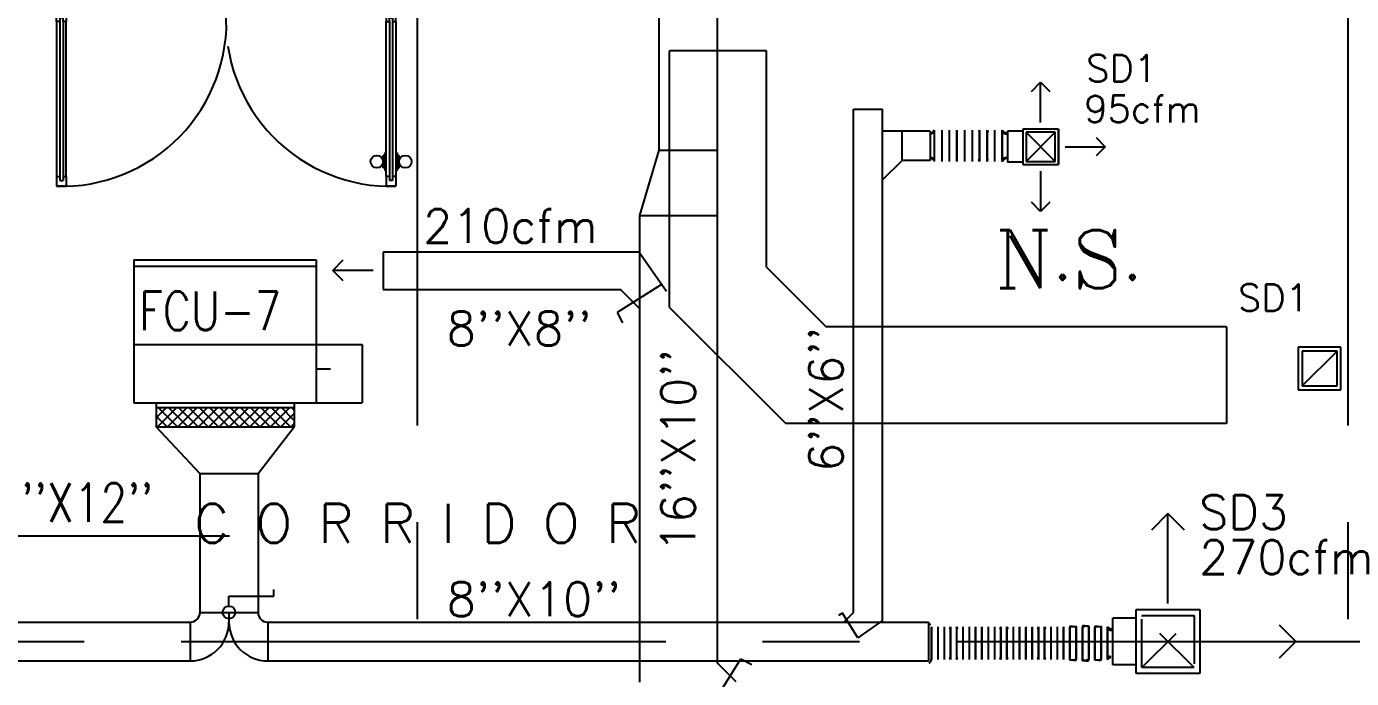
# Model space of a CAD drawing. Extents: x 417866230.2 to 417866327.8, y 43498045.5 to 43498135.4.
# Drawn here: x 417866277 to 417866283.83, y 43498110.93 to 43498114.3 of the extents above; entities that cross this region are included whole.
import ezdxf
from ezdxf.enums import TextEntityAlignment as Align

# ---------------------------------------------------------------- set-up
doc = ezdxf.new("R2010")
doc.units = 0
doc.header["$MEASUREMENT"] = 0
doc.linetypes.add('CENTERX2', pattern=[4, 2.5, -0.5, 0.5, -0.5])
doc.linetypes.add('HIDDEN', pattern=[0.375, 0.25, -0.125])
doc.layers.get('0').update_dxf_attribs({"linetype": 'CONTINUOUS'})
for name, color, linetype in [('AXES', 11, 'CENTERX2'), ('COUNTER', 9, 'CONTINUOUS'), ('DOOR', 9, 'CONTINUOUS'), ('DUCT', 6, 'CONTINUOUS'), ('FCU', 6, 'CONTINUOUS'), ('M-AC-FLEX', 3, 'CONTINUOUS'), ('M-EGU.', 2, 'CONTINUOUS'), ('RM-NAME', 9, 'CONTINUOUS'), ('SCD', 2, 'CONTINUOUS'), ('WALL', 4, 'CONTINUOUS')]:
    doc.layers.add(name, color=color, linetype=linetype)
doc.styles.add('ROMANC', font='romanc', dxfattribs={"height": 0.1})
doc.styles.add('ROMANS', font='ROMANS.shx', dxfattribs={"width": 0.6})

# ---------------------------------------------------------------- blocks, each defined once
blk = doc.blocks.new('RM1')
at = {"layer": 'RM-NAME', "style": 'ROMANS'}
for tag, p in [('ROOMNAME1', (0, 323.8)), ('ROOMNAME2', (0, 0))]:
    blk.add_attdef(tag, text='', height=200, dxfattribs=at).set_placement(p, align=Align.MIDDLE)
blk = doc.blocks.new('A$C272A55A0')
at = {"layer": 'DOOR', "color": 0, "linetype": 'ByBlock'}
for p, q in [((0, 900.4), (0, 1050.4)), ((50, 1050.4), (0, 1050.4)), ((50, 950.4), (50, 1050.4)), ((1750, 950.4), (1750, 1050.4)), ((1750, 1050.4), (1800, 1050.4)), ((1800, 1050.4), (1800, 900.4)), ((0, 900.4), (25, 900.4)), ((25, 950.4), (50, 950.4)), ((25, 900.4), (25, 950.4)), ((75, 900.4), (25, 900.4)), ((25, 850.4), (25, 900.4)), ((75, 900.4), (75, 850.4)), ((1725, 900.4), (1775, 900.4)), ((1725, 900.4), (1725, 850.4)), ((1775, 950.4), (1750, 950.4)), ((1775, 900.4), (1775, 950.4)), ((1800, 900.4), (1775, 900.4)), ((1775, 850.4), (1775, 900.4)), ((42, 850.4), (25, 850.4)), ((58, 870.4), (42, 870.4)), ((42, 870.4), (42, 850.4)), ((58, 850.4), (58, 870.4)), ((75, 850.4), (58, 850.4)), ((1725, 850.4), (1742, 850.4)), ((1742, 870.4), (1758, 870.4)), ((1742, 850.4), (1742, 870.4)), ((1758, 870.4), (1758, 850.4)), ((1758, 850.4), (1775, 850.4)), ((1717.8, 160.1), (1708.8, 160.1)), ((1708.8, 95.3), (1708.8, 160.1)), ((1725, 172.7), (1717.8, 172.7)), ((1717.8, 172.7), (1717.8, 82.7)), ((1717.8, 95.3), (1717.8, 160.1)), ((1775, 172.7), (1782.2, 172.7)), ((1782.2, 172.7), (1782.2, 82.7)), ((1782.2, 160.1), (1791.2, 160.1)), ((1782.2, 95.3), (1782.2, 160.1)), ((1791.2, 95.3), (1791.2, 160.1)), ((1717.8, 95.3), (1708.8, 95.3)), ((1725, 82.7), (1717.8, 82.7)), ((1775, 82.7), (1782.2, 82.7)), ((1782.2, 95.3), (1791.2, 95.3)), ((25, 50.4), (42, 50.4)), ((25, 50.4), (25, 0.4)), ((25, 0.4), (75, 0.4)), ((75, 0.4), (25, 0.4)), ((42, 50.4), (42, 30.4)), ((42, 30.4), (58, 30.4)), ((58, 50.4), (75, 50.4)), ((58, 50.4), (58, 30.4)), ((75, 50.4), (75, 0.4)), ((1742, 50.4), (1725, 50.4)), ((1725, 50.4), (1725, 0.4)), ((1775, 0.4), (1725, 0.4)), ((1725, 0.4), (1775, 0.4)), ((1742, 50.4), (1742, 30.4)), ((1758, 30.4), (1742, 30.4)), ((1775, 50.4), (1758, 50.4)), ((1758, 50.4), (1758, 30.4)), ((1775, 50.4), (1775, 0.4))]:
    blk.add_line(p, q, dxfattribs=at)
at = {"layer": 'DOOR', "color": 9, "linetype": 'ByBlock'}
for p, q in [((50, 1050.4), (0, 1010.2)), ((50, 1050.4), (0, 936.6)), ((50, 1050.4), (36.6, 950.4)), ((1750, 1050.4), (1800, 1010.2)), ((1750, 1050.4), (1800, 936.6)), ((1750, 1050.4), (1763.4, 950.4))]:
    blk.add_line(p, q, dxfattribs=at)
at = {"layer": 'DOOR', "linetype": 'ByBlock'}
for p, q in [((25, 850.4), (25, 50.4)), ((42, 850.4), (42, 50.4)), ((58, 850.4), (58, 50.4)), ((75, 50.4), (75, 850.4)), ((1725, 50.4), (1725, 850.4)), ((1742, 850.4), (1742, 50.4)), ((1758, 850.4), (1758, 50.4)), ((1775, 850.4), (1775, 50.4))]:
    blk.add_line(p, q, dxfattribs=at)
at = {"layer": 'DOOR', "color": 0, "linetype": 'ByBlock'}
for centre in [(1676.5, 127.7), (1823.5, 127.7)]:
    blk.add_circle(centre, 32.4, dxfattribs=at)
at = {"layer": 'DOOR', "color": 9, "linetype": 'ByBlock'}
for centre, radius, start, end in [((50, 1050.4), 54.4, 203.20738, 270), ((50, 1050.4), 34.4, 180, 270), ((50, 1050.4), 14.4, 180, 270), ((1750, 1050.4), 14.4, 270, 0), ((1750, 1050.4), 34.4, 270, 0), ((1750, 1050.4), 54.4, 270, 336.79262), ((50, 1050.4), 74.4, 227.77643, 270), ((50, 1050.4), 94.4, 238.01819, 270), ((1750, 1050.4), 74.4, 270, 312.22357), ((1750, 1050.4), 94.4, 270, 301.98181), ((50, 1050.4), 114.4, 244.08384, 257.37743), ((50, 1050.4), 134.4, 248.15985, 259.28002), ((50, 1050.4), 154.4, 251.10529, 256.28577), ((1750, 1050.4), 114.4, 282.62257, 295.91616), ((1750, 1050.4), 134.4, 280.71998, 291.84015), ((1750, 1050.4), 154.4, 283.71423, 288.89471)]:
    blk.add_arc(centre, radius, start, end, dxfattribs=at)
at = {"layer": 'DOOR', "linetype": 'HIDDEN', "ltscale": 0.5}
for centre, start, end in [((50, 851.4), 268.31738, 3.29648), ((1750, 851.4), 176.70352, 271.68262)]:
    blk.add_arc(centre, 851.4, start, end, dxfattribs=at)
at = {"layer": 'WALL', "linetype": 'ByBlock'}
blk.add_line((1800, 900.4), (1800, 1050.4), dxfattribs=at)
blk = doc.blocks.new('*X118')
at = {"color": 0}
for p, q in [((23911.7, -1650.2), (23966, -1595.9)), ((23911.7, -1597.2), (23912.9, -1595.9)), ((23969.8, -1695.9), (23911.7, -1637.8)), ((23919, -1695.9), (24019, -1595.9)), ((24022.8, -1695.9), (23922.8, -1595.9)), ((23972, -1695.9), (24072, -1595.9)), ((24075.9, -1695.9), (23975.9, -1595.9)), ((24025.1, -1695.9), (24125.1, -1595.9)), ((24128.9, -1695.9), (24028.9, -1595.9)), ((24078.1, -1695.9), (24178.1, -1595.9)), ((24181.9, -1695.9), (24081.9, -1595.9)), ((24131.1, -1695.9), (24231.1, -1595.9)), ((24235, -1695.9), (24135, -1595.9)), ((24184.2, -1695.9), (24284.2, -1595.9)), ((24288, -1695.9), (24188, -1595.9)), ((24237.2, -1695.9), (24337.2, -1595.9)), ((24341, -1695.9), (24241, -1595.9)), ((24290.2, -1695.9), (24390.2, -1595.9)), ((24394.1, -1695.9), (24294.1, -1595.9)), ((24343.3, -1695.9), (24443.3, -1595.9)), ((24447.1, -1695.9), (24347.1, -1595.9)), ((24396.3, -1695.9), (24496.3, -1595.9)), ((24500.1, -1695.9), (24400.1, -1595.9)), ((24449.3, -1695.9), (24549.3, -1595.9)), ((24553.2, -1695.9), (24453.2, -1595.9)), ((24502.4, -1695.9), (24602.4, -1595.9)), ((24606.2, -1695.9), (24506.2, -1595.9)), ((24555.4, -1695.9), (24623.7, -1627.6)), ((24623.7, -1660.4), (24559.2, -1595.9)), ((24623.7, -1607.4), (24612.3, -1595.9)), ((23916.8, -1695.9), (23911.7, -1690.9)), ((24608.4, -1695.9), (24623.7, -1680.7))]:
    blk.add_line(p, q, dxfattribs=at)

msp = doc.modelspace()

# ---------------------------------------------------------------- linework, layer by layer
at = {"layer": 'AXES'}
for p, q in [((417866279.0169, 43498056.2378), (417866279.0169, 43498135.0505)), ((417866283.8169, 43498056.2378), (417866283.8169, 43498134.3653)), ((417866241.7969, 43498111.1221), (417866300.0369, 43498111.1221))]:
    msp.add_line(p, q, dxfattribs=at)
at = {"layer": 'COUNTER'}
for p, q in [((417866280.3172, 43498112.8471), (417866280.3172, 43498114.1711)), ((417866280.8172, 43498114.1711), (417866280.3172, 43498114.1711)), ((417866280.8172, 43498113.0542), (417866280.8172, 43498114.1711)), ((417866280.8172, 43498113.0542), (417866281.1243, 43498112.7471)), ((417866280.3172, 43498112.8471), (417866280.9172, 43498112.2471)), ((417866283.1898, 43498112.7471), (417866281.1243, 43498112.7471)), ((417866283.1898, 43498112.7471), (417866283.1898, 43498112.2471)), ((417866283.1898, 43498112.2471), (417866280.9172, 43498112.2471))]:
    msp.add_line(p, q, dxfattribs=at)
at = {"layer": 'DUCT'}
for p, q in [((417866280.2641, 43498113.6588), (417866280.2641, 43498117.6905)), ((417866280.5641, 43498111.011), (417866280.5641, 43498117.6905)), ((417866281.2661, 43498111.2715), (417866281.2661, 43498113.8703)), ((417866281.2661, 43498113.8703), (417866281.4161, 43498113.8703)), ((417866281.4161, 43498111.231), (417866281.4161, 43498113.8703)), ((417866281.6618, 43498113.7559), (417866281.4161, 43498113.7559)), ((417866281.5161, 43498113.6059), (417866281.5161, 43498113.7559)), ((417866281.6618, 43498113.7559), (417866281.6618, 43498113.6059)), ((417866280.1641, 43498113.3219), (417866280.2641, 43498113.6588)), ((417866280.2641, 43498113.6588), (417866280.5641, 43498113.6588)), ((417866281.5161, 43498113.6059), (417866281.4161, 43498113.5059)), ((417866281.6618, 43498113.6059), (417866281.5161, 43498113.6059)), ((417866280.1641, 43498113.3219), (417866280.5641, 43498113.3219)), ((417866280.1641, 43498110.9121), (417866280.1641, 43498113.3219)), ((417866280.1596, 43498113.1317), (417866278.8391, 43498113.1317)), ((417866278.8391, 43498113.1317), (417866278.8391, 43498112.9397)), ((417866280.1596, 43498113.1317), (417866280.3007, 43498112.9301)), ((417866280.2759, 43498112.9655), (417866280.0462, 43498112.8213)), ((417866278.8391, 43498112.9397), (417866280.0636, 43498112.9397)), ((417866280.1596, 43498112.8437), (417866280.0636, 43498112.9397)), ((417866280.0462, 43498112.8213), (417866280.0738, 43498112.7671)), ((417866280.0462, 43498112.8213), (417866280.0462, 43498112.8213)), ((417866277.8941, 43498111.9886), (417866277.6678, 43498112.2297)), ((417866278.1941, 43498111.9886), (417866278.3798, 43498112.2297)), ((417866277.8941, 43498111.9886), (417866278.1941, 43498111.9886)), ((417866277.8941, 43498111.9886), (417866277.8941, 43498111.2721)), ((417866278.1941, 43498111.9886), (417866278.1941, 43498111.2721)), ((417866277.8941, 43498111.2721), (417866278.1941, 43498111.2721)), ((417866278.0441, 43498111.2721), (417866278.0441, 43498111.2221)), ((417866281.2094, 43498111.2678), (417866281.1882, 43498111.257)), ((417866281.2094, 43498111.2678), (417866281.2094, 43498111.2678)), ((417866281.2886, 43498111.1416), (417866281.2094, 43498111.2678)), ((417866281.2181, 43498111.2235), (417866281.2661, 43498111.2715)), ((417866271.4317, 43498111.2221), (417866277.8441, 43498111.2221)), ((417866277.8441, 43498111.2221), (417866277.8441, 43498111.0221)), ((417866278.2441, 43498111.2221), (417866281.6523, 43498111.2221)), ((417866278.2441, 43498111.2221), (417866278.2441, 43498111.0221)), ((417866281.4161, 43498111.231), (417866281.2886, 43498111.1416)), ((417866281.6523, 43498111.2221), (417866281.6523, 43498111.0221)), ((417866271.4317, 43498111.0221), (417866277.8441, 43498111.0221)), ((417866278.2441, 43498111.0221), (417866281.6523, 43498111.0221)), ((417866280.4732, 43498110.6957), (417866280.6844, 43498111.0322)), ((417866280.661, 43498110.9141), (417866280.5641, 43498111.011)), ((417866280.6844, 43498111.0322), (417866280.7408, 43498111.0034)), ((417866280.6844, 43498111.0322), (417866280.6844, 43498111.0322))]:
    msp.add_line(p, q, dxfattribs=at)
at = {"layer": 'DUCT', "color": 4}
msp.add_line((417866278.0477, 43498111.6657), (417866276.7596, 43498111.6657), dxfattribs=at)
at = {"layer": 'DUCT', "color": 2}
for p, q in [((417866278.2761, 43498111.3569), (417866278.2761, 43498111.3897)), ((417866278.0435, 43498111.3569), (417866278.2761, 43498111.3569)), ((417866278.0435, 43498111.3049), (417866278.0435, 43498111.3569))]:
    msp.add_line(p, q, dxfattribs=at)
msp.add_circle((417866278.0441, 43498111.2721), 0.0329, dxfattribs=at)
at = {"layer": 'DUCT'}
for centre, radius, start, end in [((417866277.8441, 43498111.2721), 0.05, 270, 0), ((417866278.2441, 43498111.2721), 0.05, 180, 270), ((417866277.8441, 43498111.2221), 0.2, 270, 0), ((417866278.2441, 43498111.2221), 0.2, 180, 270)]:
    msp.add_arc(centre, radius, start, end, dxfattribs=at)
at = {"layer": 'FCU', "color": 6}
for p, q in [((417866277.5538, 43498113.0917), (417866278.4938, 43498113.0917)), ((417866277.5538, 43498113.0917), (417866277.5538, 43498112.3547)), ((417866278.4938, 43498113.0917), (417866278.4938, 43498112.3547)), ((417866277.5538, 43498112.6547), (417866278.4938, 43498112.6547)), ((417866277.5538, 43498112.3547), (417866278.4938, 43498112.3547))]:
    msp.add_line(p, q, dxfattribs=at)
at = {"layer": 'FCU', "color": 3}
for p, q in [((417866277.5538, 43498113.0597), (417866278.4938, 43498113.0597)), ((417866278.4938, 43498112.6547), (417866278.7318, 43498112.6547)), ((417866278.7318, 43498112.6547), (417866278.7318, 43498112.3547)), ((417866278.4938, 43498112.5297), (417866278.5671, 43498112.5297)), ((417866277.6678, 43498112.3547), (417866277.6678, 43498112.2297)), ((417866278.3798, 43498112.3547), (417866278.3798, 43498112.2297)), ((417866278.4938, 43498112.3547), (417866278.7318, 43498112.3547)), ((417866277.6678, 43498112.3297), (417866278.3798, 43498112.3297)), ((417866277.6678, 43498112.2297), (417866278.3798, 43498112.2297))]:
    msp.add_line(p, q, dxfattribs=at)
at = {"layer": 'M-AC-FLEX', "color": 11}
for p, q in [((417866281.6825, 43498113.7622), (417866281.6825, 43498113.6005)), ((417866281.6825, 43498113.7622), (417866281.6825, 43498113.6005)), ((417866281.7216, 43498113.7622), (417866281.7216, 43498113.6005)), ((417866281.7216, 43498113.7622), (417866281.7216, 43498113.6005)), ((417866281.7607, 43498113.6002), (417866281.7607, 43498113.7619)), ((417866281.7991, 43498113.7622), (417866281.7991, 43498113.6005)), ((417866281.7991, 43498113.7622), (417866281.7991, 43498113.6005)), ((417866281.7991, 43498113.6002), (417866281.7991, 43498113.7619)), ((417866281.7991, 43498113.6002), (417866281.7991, 43498113.7619)), ((417866281.8382, 43498113.7622), (417866281.8382, 43498113.6005)), ((417866281.8382, 43498113.7622), (417866281.8382, 43498113.6005)), ((417866281.8773, 43498113.7622), (417866281.8773, 43498113.6005)), ((417866281.8773, 43498113.7622), (417866281.8773, 43498113.6005)), ((417866281.9164, 43498113.7622), (417866281.9164, 43498113.6005)), ((417866281.9164, 43498113.7622), (417866281.9164, 43498113.6005)), ((417866281.9164, 43498113.6002), (417866281.9164, 43498113.7619)), ((417866281.9164, 43498113.6002), (417866281.9164, 43498113.7619)), ((417866281.9548, 43498113.7622), (417866281.9548, 43498113.6005)), ((417866281.9548, 43498113.7622), (417866281.9548, 43498113.6005)), ((417866281.9548, 43498113.6002), (417866281.9548, 43498113.7619)), ((417866281.9548, 43498113.6002), (417866281.9548, 43498113.7619)), ((417866281.9939, 43498113.7622), (417866281.9939, 43498113.6005)), ((417866281.9939, 43498113.7622), (417866281.9939, 43498113.6005)), ((417866282.033, 43498113.6002), (417866282.033, 43498113.7619)), ((417866282.0331, 43498113.7622), (417866282.0331, 43498113.6005)), ((417866282.0331, 43498113.7622), (417866282.0331, 43498113.6005)), ((417866282.0331, 43498113.7622), (417866282.0331, 43498113.6005)), ((417866281.6675, 43498111.197), (417866281.6675, 43498111.0289)), ((417866281.6675, 43498111.0286), (417866281.6675, 43498111.1967)), ((417866281.7001, 43498111.197), (417866281.7001, 43498111.0289)), ((417866281.7001, 43498111.197), (417866281.7001, 43498111.0289)), ((417866281.7327, 43498111.197), (417866281.7327, 43498111.0289)), ((417866281.7327, 43498111.197), (417866281.7327, 43498111.0289)), ((417866281.7653, 43498111.197), (417866281.7653, 43498111.0289)), ((417866281.7653, 43498111.197), (417866281.7653, 43498111.0289)), ((417866281.7653, 43498111.0286), (417866281.7653, 43498111.1967)), ((417866281.7653, 43498111.0286), (417866281.7653, 43498111.1967)), ((417866281.7973, 43498111.197), (417866281.7973, 43498111.0289)), ((417866281.8299, 43498111.197), (417866281.8299, 43498111.0289)), ((417866281.8299, 43498111.197), (417866281.8299, 43498111.0289)), ((417866281.8625, 43498111.197), (417866281.8625, 43498111.0289)), ((417866281.8625, 43498111.197), (417866281.8625, 43498111.0289)), ((417866281.8951, 43498111.197), (417866281.8951, 43498111.0289)), ((417866281.8951, 43498111.197), (417866281.8951, 43498111.0289)), ((417866281.8951, 43498111.0286), (417866281.8951, 43498111.1967)), ((417866281.8951, 43498111.0286), (417866281.8951, 43498111.1967)), ((417866281.9271, 43498111.197), (417866281.9271, 43498111.0289)), ((417866281.9271, 43498111.197), (417866281.9271, 43498111.0289)), ((417866281.9271, 43498111.0286), (417866281.9271, 43498111.1967)), ((417866281.9271, 43498111.0286), (417866281.9271, 43498111.1967)), ((417866281.9597, 43498111.197), (417866281.9597, 43498111.0289)), ((417866281.9597, 43498111.197), (417866281.9597, 43498111.0289)), ((417866281.9923, 43498111.197), (417866281.9923, 43498111.0289)), ((417866281.9923, 43498111.197), (417866281.9923, 43498111.0289)), ((417866282.0249, 43498111.197), (417866282.0249, 43498111.0289)), ((417866282.0249, 43498111.197), (417866282.0249, 43498111.0289)), ((417866282.0249, 43498111.0286), (417866282.0249, 43498111.1967)), ((417866282.0249, 43498111.0286), (417866282.0249, 43498111.1967)), ((417866282.0569, 43498111.197), (417866282.0569, 43498111.0289)), ((417866282.0569, 43498111.197), (417866282.0569, 43498111.0289)), ((417866282.0569, 43498111.0286), (417866282.0569, 43498111.1967)), ((417866282.0569, 43498111.0286), (417866282.0569, 43498111.1967)), ((417866282.0895, 43498111.197), (417866282.0895, 43498111.0289)), ((417866282.0895, 43498111.197), (417866282.0895, 43498111.0289)), ((417866282.1221, 43498111.197), (417866282.1221, 43498111.0289)), ((417866282.1221, 43498111.197), (417866282.1221, 43498111.0289)), ((417866282.1221, 43498111.197), (417866282.1221, 43498111.0289)), ((417866282.1221, 43498111.0286), (417866282.1221, 43498111.1967)), ((417866282.1547, 43498111.197), (417866282.1547, 43498111.0289)), ((417866282.1547, 43498111.197), (417866282.1547, 43498111.0289)), ((417866282.1547, 43498111.197), (417866282.1547, 43498111.0289)), ((417866282.1547, 43498111.0286), (417866282.1547, 43498111.1967)), ((417866282.1867, 43498111.197), (417866282.1867, 43498111.0289)), ((417866282.1867, 43498111.0286), (417866282.1867, 43498111.1967)), ((417866282.2198, 43498111.197), (417866282.2198, 43498111.0289)), ((417866282.2198, 43498111.197), (417866282.2198, 43498111.0289)), ((417866282.2198, 43498111.0286), (417866282.2198, 43498111.1967)), ((417866282.2198, 43498111.0286), (417866282.2198, 43498111.1967)), ((417866282.2518, 43498111.197), (417866282.2518, 43498111.0289)), ((417866282.2518, 43498111.197), (417866282.2518, 43498111.0289)), ((417866282.2518, 43498111.0286), (417866282.2518, 43498111.1967)), ((417866282.2518, 43498111.0286), (417866282.2518, 43498111.1967)), ((417866282.2844, 43498111.197), (417866282.2844, 43498111.0289)), ((417866282.2844, 43498111.197), (417866282.2844, 43498111.0289)), ((417866282.317, 43498111.197), (417866282.317, 43498111.0289)), ((417866282.317, 43498111.197), (417866282.317, 43498111.0289)), ((417866282.3496, 43498111.197), (417866282.3496, 43498111.0289)), ((417866282.3496, 43498111.197), (417866282.3496, 43498111.0289)), ((417866282.3496, 43498111.0286), (417866282.3496, 43498111.1967)), ((417866282.3496, 43498111.0286), (417866282.3496, 43498111.1967)), ((417866282.3816, 43498111.197), (417866282.3816, 43498111.0289)), ((417866282.3816, 43498111.197), (417866282.3816, 43498111.0289)), ((417866282.3816, 43498111.0286), (417866282.3816, 43498111.1967)), ((417866282.3816, 43498111.0286), (417866282.3816, 43498111.1967)), ((417866282.4142, 43498111.197), (417866282.4142, 43498111.0289)), ((417866282.4142, 43498111.197), (417866282.4142, 43498111.0289)), ((417866282.4142, 43498111.0286), (417866282.4142, 43498111.1967)), ((417866282.4142, 43498111.0286), (417866282.4142, 43498111.1967)), ((417866282.4462, 43498111.197), (417866282.4462, 43498111.0289)), ((417866282.4462, 43498111.197), (417866282.4462, 43498111.0289)), ((417866282.4462, 43498111.0286), (417866282.4462, 43498111.1967)), ((417866282.4462, 43498111.0286), (417866282.4462, 43498111.1967)), ((417866282.4788, 43498111.197), (417866282.4788, 43498111.0289)), ((417866282.4788, 43498111.197), (417866282.4788, 43498111.0289)), ((417866282.4788, 43498111.0286), (417866282.4788, 43498111.1967)), ((417866282.4788, 43498111.0286), (417866282.4788, 43498111.1967)), ((417866282.5108, 43498111.197), (417866282.5108, 43498111.0289)), ((417866282.5108, 43498111.197), (417866282.5108, 43498111.0289)), ((417866282.5108, 43498111.0286), (417866282.5108, 43498111.1967)), ((417866282.5108, 43498111.0286), (417866282.5108, 43498111.1967)), ((417866282.5434, 43498111.197), (417866282.5434, 43498111.0289)), ((417866282.5434, 43498111.197), (417866282.5434, 43498111.0289)), ((417866282.5434, 43498111.0286), (417866282.5434, 43498111.1967)), ((417866282.5434, 43498111.0286), (417866282.5434, 43498111.1967)), ((417866282.5754, 43498111.197), (417866282.5754, 43498111.0289)), ((417866282.5754, 43498111.197), (417866282.5754, 43498111.0289)), ((417866282.5754, 43498111.0286), (417866282.5754, 43498111.1967)), ((417866282.5754, 43498111.0286), (417866282.5754, 43498111.1967))]:
    msp.add_line(p, q, dxfattribs=at)
at = {"layer": 'M-AC-FLEX'}
for points in [[(417866281.6618, 43498113.7427, 0.430925), (417866281.6825, 43498113.7622, -1), (417866281.7216, 43498113.7622)], [(417866281.6825, 43498113.7622, -1), (417866281.7216, 43498113.7622)], [(417866281.7607, 43498113.7622, -1), (417866281.7216, 43498113.7622, 1), (417866281.6825, 43498113.7622)], [(417866281.7216, 43498113.7622, 1), (417866281.6825, 43498113.7622)], [(417866281.7991, 43498113.7615, -0.00451), (417866281.7991, 43498113.7619, 1.018005), (417866281.7607, 43498113.7619)], [(417866281.7607, 43498113.7615, 0.00451), (417866281.7607, 43498113.7619, -1.018005), (417866281.7991, 43498113.7619)], [(417866281.7991, 43498113.7622, 1), (417866281.8382, 43498113.7622, -1), (417866281.8773, 43498113.7622)], [(417866281.8773, 43498113.7622, 1), (417866281.8382, 43498113.7622)], [(417866281.8382, 43498113.7622, -1), (417866281.8773, 43498113.7622)], [(417866281.9164, 43498113.7622, -1), (417866281.8773, 43498113.7622, 1), (417866281.8382, 43498113.7622)], [(417866281.9164, 43498113.7615, 0.00451), (417866281.9164, 43498113.7619, -1.018005), (417866281.9548, 43498113.7619)], [(417866281.9548, 43498113.7615, -0.00451), (417866281.9548, 43498113.7619, 1.018005), (417866281.9164, 43498113.7619)], [(417866281.9548, 43498113.7622, 1), (417866281.9939, 43498113.7622, -1), (417866282.0331, 43498113.7622)], [(417866281.9939, 43498113.7622, -1), (417866282.0331, 43498113.7622)], [(417866282.0593, 43498113.7438, -0.520284), (417866282.0331, 43498113.7622, 1), (417866281.9939, 43498113.7622)], [(417866282.0331, 43498113.7622, 1), (417866281.9939, 43498113.7622)], [(417866281.6825, 43498113.7622, -0.430925), (417866281.6618, 43498113.7427, -0.430925)], [(417866281.7216, 43498113.7622, 1), (417866281.7607, 43498113.7622)], [(417866281.8382, 43498113.7622, -1), (417866281.7991, 43498113.7622)], [(417866281.8773, 43498113.7622, 1), (417866281.9164, 43498113.7622)], [(417866281.9164, 43498113.7622, -0.412332), (417866281.897, 43498113.7427, -0.412332)], [(417866281.9939, 43498113.7622, -1), (417866281.9548, 43498113.7622)], [(417866281.9548, 43498113.7622, 0.412332), (417866281.9743, 43498113.7427, 0.412332)], [(417866282.0331, 43498113.7622, 0.520282), (417866282.0593, 43498113.7438, 0.520282)], [(417866282.0593, 43498113.7438, -0.520284), (417866282.0331, 43498113.7622)], [(417866282.0331, 43498113.7622, 0.520282), (417866282.0593, 43498113.7438, 0.520282)], [(417866281.6618, 43498113.62, -0.430925), (417866281.6825, 43498113.6005, 1), (417866281.7216, 43498113.6005)], [(417866281.7607, 43498113.6005, 1), (417866281.7216, 43498113.6005, -1), (417866281.6825, 43498113.6005)], [(417866281.7607, 43498113.6005, -0.00451), (417866281.7607, 43498113.6002, 0.008922), (417866281.7607, 43498113.5995)], [(417866281.7991, 43498113.6005, -0.999838), (417866281.7607, 43498113.5998)], [(417866281.7607, 43498113.6005, 0.999838), (417866281.7991, 43498113.5998)], [(417866281.7607, 43498113.6005, 0.999838), (417866281.7991, 43498113.5998)], [(417866281.7991, 43498113.6005, -0.999838), (417866281.7607, 43498113.5998)], [(417866281.7607, 43498113.5998, -0.004461), (417866281.7607, 43498113.6002)], [(417866281.7607, 43498113.5998, -0.004461), (417866281.7607, 43498113.6002)], [(417866281.7607, 43498113.6002, 0.008922), (417866281.7607, 43498113.5995)], [(417866281.7991, 43498113.6005, -1), (417866281.8382, 43498113.6005, 1), (417866281.8773, 43498113.6005)], [(417866281.7991, 43498113.6005, 0.00451), (417866281.7991, 43498113.6002, -0.008922), (417866281.7991, 43498113.5995)], [(417866281.7991, 43498113.5998, 0.004461), (417866281.7991, 43498113.6002)], [(417866281.7991, 43498113.6002, -0.008922), (417866281.7991, 43498113.5995)], [(417866281.7991, 43498113.5998, 0.004461), (417866281.7991, 43498113.6002)], [(417866281.9164, 43498113.6005, 1), (417866281.8773, 43498113.6005, -1), (417866281.8382, 43498113.6005)], [(417866281.9164, 43498113.6005, 0.412332), (417866281.897, 43498113.6201, 0.412332)], [(417866281.9164, 43498113.6005, 0.999838), (417866281.9548, 43498113.5998)], [(417866281.9548, 43498113.6005, -0.999838), (417866281.9164, 43498113.5998)], [(417866281.9164, 43498113.6005, -0.00451), (417866281.9164, 43498113.6002, 0.008922), (417866281.9164, 43498113.5995)], [(417866281.9548, 43498113.6005, -0.999838), (417866281.9164, 43498113.5998)], [(417866281.9164, 43498113.6005, 0.999838), (417866281.9548, 43498113.5998)], [(417866281.9164, 43498113.5998, -0.004461), (417866281.9164, 43498113.6002)], [(417866281.9164, 43498113.6002, 0.008922), (417866281.9164, 43498113.5995)], [(417866281.9164, 43498113.5998, -0.004461), (417866281.9164, 43498113.6002)], [(417866281.9548, 43498113.6005, -1), (417866281.9939, 43498113.6005, 1), (417866282.0331, 43498113.6005)], [(417866281.9548, 43498113.6005, -0.412332), (417866281.9743, 43498113.6201, -0.412332)], [(417866281.9548, 43498113.6005, 0.00451), (417866281.9548, 43498113.6002, -0.008922), (417866281.9548, 43498113.5995)], [(417866281.9548, 43498113.5998, 0.004461), (417866281.9548, 43498113.6002)], [(417866281.9548, 43498113.5998, 0.004461), (417866281.9548, 43498113.6002)], [(417866281.9548, 43498113.6002, -0.008922), (417866281.9548, 43498113.5995)], [(417866282.0593, 43498113.6189, 0.520284), (417866282.0331, 43498113.6005, -1), (417866281.9939, 43498113.6005)], [(417866282.0331, 43498113.6005, 0.00451), (417866282.033, 43498113.6002, -0.008922), (417866282.033, 43498113.5995)], [(417866282.0331, 43498113.5998, 0.004461), (417866282.033, 43498113.6002)], [(417866282.0331, 43498113.6005, -0.520282), (417866282.0593, 43498113.6189, -0.520282)], [(417866281.6538, 43498111.2128, -0.377983), (417866281.6675, 43498111.1967)], [(417866281.6675, 43498111.197, 1), (417866281.7001, 43498111.197, -1), (417866281.7327, 43498111.197)], [(417866281.7001, 43498111.197, -1), (417866281.6675, 43498111.197)], [(417866281.7327, 43498111.197, 1), (417866281.7001, 43498111.197)], [(417866281.7001, 43498111.197, -1), (417866281.7327, 43498111.197)], [(417866281.7653, 43498111.197, -1), (417866281.7327, 43498111.197, 1), (417866281.7001, 43498111.197)], [(417866281.7327, 43498111.197, 1), (417866281.7653, 43498111.197)], [(417866281.7653, 43498111.197, -0.412332), (417866281.7491, 43498111.1807, -0.412332)], [(417866281.7973, 43498111.1964, -0.00451), (417866281.7973, 43498111.1967, 1.018005), (417866281.7653, 43498111.1967)], [(417866281.7653, 43498111.1964, 0.00451), (417866281.7653, 43498111.1967, -1.018005), (417866281.7973, 43498111.1967)], [(417866281.7973, 43498111.197, 1), (417866281.8299, 43498111.197, -1), (417866281.8625, 43498111.197)], [(417866281.7973, 43498111.197, 0.412332), (417866281.8135, 43498111.1807, 0.412332)], [(417866281.8299, 43498111.197, -1), (417866281.7973, 43498111.197)], [(417866281.8299, 43498111.197, -1), (417866281.8625, 43498111.197)], [(417866281.8951, 43498111.197, -1), (417866281.8625, 43498111.197, 1), (417866281.8299, 43498111.197)], [(417866281.8625, 43498111.197, 1), (417866281.8299, 43498111.197)], [(417866281.8625, 43498111.197, 1), (417866281.8951, 43498111.197)], [(417866281.9271, 43498111.1964, -0.00451), (417866281.9271, 43498111.1967, 1.018005), (417866281.8951, 43498111.1967)], [(417866281.8951, 43498111.1964, 0.00451), (417866281.8951, 43498111.1967, -1.018005), (417866281.9271, 43498111.1967)], [(417866281.9271, 43498111.197, 1), (417866281.9597, 43498111.197, -1), (417866281.9923, 43498111.197)], [(417866281.9597, 43498111.197, -1), (417866281.9271, 43498111.197)], [(417866281.9923, 43498111.197, 1), (417866281.9597, 43498111.197)], [(417866281.9597, 43498111.197, -1), (417866281.9923, 43498111.197)], [(417866282.0249, 43498111.197, -1), (417866281.9923, 43498111.197, 1), (417866281.9597, 43498111.197)], [(417866281.9923, 43498111.197, 1), (417866282.0249, 43498111.197)], [(417866282.0249, 43498111.197, -0.412332), (417866282.0087, 43498111.1807, -0.412332)], [(417866282.0249, 43498111.1964, 0.00451), (417866282.0249, 43498111.1967, -1.018005), (417866282.0569, 43498111.1967)], [(417866282.0569, 43498111.1964, -0.00451), (417866282.0569, 43498111.1967, 1.018005), (417866282.0249, 43498111.1967)], [(417866282.0569, 43498111.197, 1), (417866282.0895, 43498111.197, -1), (417866282.1221, 43498111.197)], [(417866282.0895, 43498111.197, -1), (417866282.0569, 43498111.197)], [(417866282.0569, 43498111.197, 0.412332), (417866282.0731, 43498111.1807, 0.412332)], [(417866282.0895, 43498111.197, -1), (417866282.1221, 43498111.197)], [(417866282.1547, 43498111.197, -1), (417866282.1221, 43498111.197, 1), (417866282.0895, 43498111.197)], [(417866282.1221, 43498111.197, 1), (417866282.0895, 43498111.197)], [(417866282.09, 43498111.1964, 0.00451), (417866282.09, 43498111.1967, -1.018005), (417866282.1221, 43498111.1967)], [(417866282.1221, 43498111.197, 1), (417866282.1547, 43498111.197, -1), (417866282.1872, 43498111.197)], [(417866282.1221, 43498111.197, 1), (417866282.1547, 43498111.197)], [(417866282.1547, 43498111.197, -1), (417866282.1221, 43498111.197)], [(417866282.1872, 43498111.197, 1), (417866282.1547, 43498111.197)], [(417866282.1547, 43498111.197, -1), (417866282.1872, 43498111.197)], [(417866282.2198, 43498111.197, -1), (417866282.1872, 43498111.197, 1), (417866282.1547, 43498111.197)], [(417866282.1867, 43498111.1964, -0.00451), (417866282.1867, 43498111.1967, 1.018005), (417866282.1547, 43498111.1967)], [(417866282.1872, 43498111.197, 1), (417866282.2198, 43498111.197)], [(417866282.2198, 43498111.197, -0.412332), (417866282.2036, 43498111.1807, -0.412332)], [(417866282.2518, 43498111.1964, -0.00451), (417866282.2518, 43498111.1967, 1.018005), (417866282.2198, 43498111.1967)], [(417866282.2198, 43498111.1964, 0.00451), (417866282.2198, 43498111.1967, -1.018005), (417866282.2518, 43498111.1967)], [(417866282.2518, 43498111.197, 1), (417866282.2844, 43498111.197, -1), (417866282.317, 43498111.197)], [(417866282.2518, 43498111.197, 0.412332), (417866282.268, 43498111.1807, 0.412332)], [(417866282.2844, 43498111.197, -1), (417866282.2518, 43498111.197)], [(417866282.2844, 43498111.197, -1), (417866282.317, 43498111.197)], [(417866282.3496, 43498111.197, -1), (417866282.317, 43498111.197, 1), (417866282.2844, 43498111.197)], [(417866282.317, 43498111.197, 1), (417866282.2844, 43498111.197)], [(417866282.317, 43498111.197, 1), (417866282.3496, 43498111.197)], [(417866282.3496, 43498111.1964, 0.00451), (417866282.3496, 43498111.1967, -1.018005), (417866282.3816, 43498111.1967)], [(417866282.3816, 43498111.1964, -0.00451), (417866282.3816, 43498111.1967, 1.018005), (417866282.3496, 43498111.1967)], [(417866282.4142, 43498111.197, -1), (417866282.3816, 43498111.197, 0.12762), (417866282.3796, 43498111.2049, 0.12762)], [(417866282.3816, 43498111.197, 1), (417866282.4142, 43498111.197, -0.12762), (417866282.4163, 43498111.2049, -0.12762)], [(417866282.4142, 43498111.197, -1), (417866282.3816, 43498111.197)], [(417866282.3816, 43498111.197, 1), (417866282.4142, 43498111.197)], [(417866282.4462, 43498111.1964, -0.00451), (417866282.4462, 43498111.1967, 1.018005), (417866282.4142, 43498111.1967)], [(417866282.4142, 43498111.1964, 0.00451), (417866282.4142, 43498111.1967, -1.018005), (417866282.4462, 43498111.1967)], [(417866282.4788, 43498111.197, -1), (417866282.4462, 43498111.197, 0.286022), (417866282.4371, 43498111.2116, 0.286022)], [(417866282.4462, 43498111.197, 1), (417866282.4788, 43498111.197, -0.286022), (417866282.4879, 43498111.2116, -0.286022)], [(417866282.4788, 43498111.197, -1), (417866282.4462, 43498111.197)], [(417866282.4462, 43498111.197, 1), (417866282.4788, 43498111.197)], [(417866282.4788, 43498111.1964, 0.00451), (417866282.4788, 43498111.1967, -1.018005), (417866282.5108, 43498111.1967)], [(417866282.5108, 43498111.1964, -0.00451), (417866282.5108, 43498111.1967, 1.018005), (417866282.4788, 43498111.1967)], [(417866282.5434, 43498111.197, -1), (417866282.5108, 43498111.197, 0.12762), (417866282.5088, 43498111.2049, 0.12762)], [(417866282.5108, 43498111.197, 1), (417866282.5434, 43498111.197, -0.12762), (417866282.5455, 43498111.2049, -0.12762)], [(417866282.5108, 43498111.197, 1), (417866282.5434, 43498111.197)], [(417866282.5434, 43498111.197, -1), (417866282.5108, 43498111.197)], [(417866282.5754, 43498111.1964, -0.00451), (417866282.5754, 43498111.1967, 1.018005), (417866282.5434, 43498111.1967)], [(417866282.5434, 43498111.1964, 0.00451), (417866282.5434, 43498111.1967, -1.018005), (417866282.5754, 43498111.1967)], [(417866282.603, 43498111.1852, -0.661211), (417866282.5754, 43498111.197)], [(417866282.5754, 43498111.197, 0.661211), (417866282.603, 43498111.1852, 0.661211)], [(417866281.6675, 43498111.0289, -1), (417866281.7001, 43498111.0289, 1), (417866281.7327, 43498111.0289)], [(417866281.7653, 43498111.0289, 1), (417866281.7327, 43498111.0289, -1), (417866281.7001, 43498111.0289)], [(417866281.7653, 43498111.0289, 0.412332), (417866281.7491, 43498111.0452, 0.412332)], [(417866281.7973, 43498111.0289, -0.412332), (417866281.8135, 43498111.0452, -0.412332)], [(417866281.7973, 43498111.0289, -1), (417866281.8299, 43498111.0289, 1), (417866281.8625, 43498111.0289)], [(417866281.8951, 43498111.0289, 1), (417866281.8625, 43498111.0289, -1), (417866281.8299, 43498111.0289)], [(417866281.9271, 43498111.0289, -1), (417866281.9597, 43498111.0289, 1), (417866281.9923, 43498111.0289)], [(417866282.0249, 43498111.0289, 1), (417866281.9923, 43498111.0289, -1), (417866281.9597, 43498111.0289)], [(417866282.0249, 43498111.0289, 0.412332), (417866282.0087, 43498111.0452, 0.412332)], [(417866282.0569, 43498111.0289, -1), (417866282.0895, 43498111.0289, 1), (417866282.1221, 43498111.0289)], [(417866282.0569, 43498111.0289, -0.412332), (417866282.0731, 43498111.0452, -0.412332)], [(417866282.1547, 43498111.0289, 1), (417866282.1221, 43498111.0289, -1), (417866282.0895, 43498111.0289)], [(417866282.1221, 43498111.0289, -1), (417866282.1547, 43498111.0289, 1), (417866282.1872, 43498111.0289)], [(417866282.2198, 43498111.0289, 1), (417866282.1872, 43498111.0289, -1), (417866282.1547, 43498111.0289)], [(417866282.2198, 43498111.0289, 0.412332), (417866282.2036, 43498111.0452, 0.412332)], [(417866282.2518, 43498111.0289, -0.412332), (417866282.268, 43498111.0452, -0.412332)], [(417866282.2518, 43498111.0289, -1), (417866282.2844, 43498111.0289, 1), (417866282.317, 43498111.0289)], [(417866282.3496, 43498111.0289, 1), (417866282.317, 43498111.0289, -1), (417866282.2844, 43498111.0289)], [(417866282.4142, 43498111.0289, 1), (417866282.3816, 43498111.0289, -0.12762), (417866282.3796, 43498111.021, -0.12762)], [(417866282.3816, 43498111.0289, -1), (417866282.4142, 43498111.0289, 0.12762), (417866282.4163, 43498111.021, 0.12762)], [(417866282.4788, 43498111.0289, 1), (417866282.4462, 43498111.0289, -0.286022), (417866282.4371, 43498111.0143, -0.286022)], [(417866282.4462, 43498111.0289, -1), (417866282.4788, 43498111.0289, 0.286022), (417866282.4879, 43498111.0143, 0.286022)], [(417866282.5434, 43498111.0289, 1), (417866282.5108, 43498111.0289, -0.12762), (417866282.5088, 43498111.021, -0.12762)], [(417866282.5108, 43498111.0289, -1), (417866282.5434, 43498111.0289, 0.12762), (417866282.5455, 43498111.021, 0.12762)], [(417866282.5754, 43498111.0289, -0.661211), (417866282.603, 43498111.0406, -0.661211)], [(417866281.6675, 43498111.0289, -0.377941), (417866281.6538, 43498111.0128, -0.377941)], [(417866281.6538, 43498111.0128, 0.367782), (417866281.6675, 43498111.0283)], [(417866281.6675, 43498111.0289, 0.00451), (417866281.6675, 43498111.0286, -0.008922), (417866281.6675, 43498111.0281)], [(417866281.6675, 43498111.0283, 0.004461), (417866281.6675, 43498111.0286)], [(417866281.7653, 43498111.0289, -0.00451), (417866281.7653, 43498111.0286, 0.008922), (417866281.7653, 43498111.0281)], [(417866281.7973, 43498111.0289, -0.999838), (417866281.7653, 43498111.0283)], [(417866281.7653, 43498111.0289, 0.999838), (417866281.7973, 43498111.0283)], [(417866281.7653, 43498111.0289, 0.999838), (417866281.7973, 43498111.0283)], [(417866281.7973, 43498111.0289, -0.999838), (417866281.7653, 43498111.0283)], [(417866281.7653, 43498111.0283, -0.004461), (417866281.7653, 43498111.0286)], [(417866281.7653, 43498111.0283, -0.004461), (417866281.7653, 43498111.0286)], [(417866281.7653, 43498111.0286, 0.008922), (417866281.7653, 43498111.0281)], [(417866281.7973, 43498111.0289, 0.00451), (417866281.7973, 43498111.0286, -0.008922), (417866281.7973, 43498111.0281)], [(417866281.7973, 43498111.0283, 0.004461), (417866281.7973, 43498111.0286)], [(417866281.7973, 43498111.0286, -0.008922), (417866281.7973, 43498111.0281)], [(417866281.7973, 43498111.0283, 0.004461), (417866281.7973, 43498111.0286)], [(417866281.8951, 43498111.0289, -0.00451), (417866281.8951, 43498111.0286, 0.008922), (417866281.8951, 43498111.0281)], [(417866281.9271, 43498111.0289, -0.999838), (417866281.8951, 43498111.0283)], [(417866281.8951, 43498111.0289, 0.999838), (417866281.9271, 43498111.0283)], [(417866281.8951, 43498111.0289, 0.999838), (417866281.9271, 43498111.0283)], [(417866281.9271, 43498111.0289, -0.999838), (417866281.8951, 43498111.0283)], [(417866281.8951, 43498111.0283, -0.004461), (417866281.8951, 43498111.0286)], [(417866281.8951, 43498111.0283, -0.004461), (417866281.8951, 43498111.0286)], [(417866281.8951, 43498111.0286, 0.008922), (417866281.8951, 43498111.0281)], [(417866281.9271, 43498111.0289, 0.00451), (417866281.9271, 43498111.0286, -0.008922), (417866281.9271, 43498111.0281)], [(417866281.9271, 43498111.0283, 0.004461), (417866281.9271, 43498111.0286)], [(417866281.9271, 43498111.0286, -0.008922), (417866281.9271, 43498111.0281)], [(417866281.9271, 43498111.0283, 0.004461), (417866281.9271, 43498111.0286)], [(417866282.0249, 43498111.0289, 0.999838), (417866282.0569, 43498111.0283)], [(417866282.0569, 43498111.0289, -0.999838), (417866282.0249, 43498111.0283)], [(417866282.0249, 43498111.0289, -0.00451), (417866282.0249, 43498111.0286, 0.008922), (417866282.0249, 43498111.0281)], [(417866282.0569, 43498111.0289, -0.999838), (417866282.0249, 43498111.0283)], [(417866282.0249, 43498111.0289, 0.999838), (417866282.0569, 43498111.0283)], [(417866282.0249, 43498111.0283, -0.004461), (417866282.0249, 43498111.0286)], [(417866282.0249, 43498111.0286, 0.008922), (417866282.0249, 43498111.0281)], [(417866282.0249, 43498111.0283, -0.004461), (417866282.0249, 43498111.0286)], [(417866282.0569, 43498111.0289, 0.00451), (417866282.0569, 43498111.0286, -0.008922), (417866282.0569, 43498111.0281)], [(417866282.0569, 43498111.0283, 0.004461), (417866282.0569, 43498111.0286)], [(417866282.0569, 43498111.0283, 0.004461), (417866282.0569, 43498111.0286)], [(417866282.0569, 43498111.0286, -0.008922), (417866282.0569, 43498111.0281)], [(417866282.09, 43498111.0289, 0.999838), (417866282.1221, 43498111.0283)], [(417866282.1221, 43498111.0289, -0.999838), (417866282.09, 43498111.0283)], [(417866282.09, 43498111.0283, -0.004461), (417866282.09, 43498111.0286)], [(417866282.09, 43498111.0286, 0.008922), (417866282.09, 43498111.0281)], [(417866282.1221, 43498111.0289, 0.00451), (417866282.1221, 43498111.0286, -0.008922), (417866282.1221, 43498111.0281)], [(417866282.1221, 43498111.0283, 0.004461), (417866282.1221, 43498111.0286)], [(417866282.1547, 43498111.0289, 0.999838), (417866282.1867, 43498111.0283)], [(417866282.1547, 43498111.0289, -0.00451), (417866282.1547, 43498111.0286, 0.008922), (417866282.1547, 43498111.0281)], [(417866282.1867, 43498111.0289, -0.999838), (417866282.1547, 43498111.0283)], [(417866282.1547, 43498111.0283, -0.004461), (417866282.1547, 43498111.0286)], [(417866282.1867, 43498111.0283, 0.004461), (417866282.1867, 43498111.0286)], [(417866282.1867, 43498111.0286, -0.008922), (417866282.1867, 43498111.0281)], [(417866282.2198, 43498111.0289, -0.00451), (417866282.2198, 43498111.0286, 0.008922), (417866282.2198, 43498111.0281)], [(417866282.2518, 43498111.0289, -0.999838), (417866282.2198, 43498111.0283)], [(417866282.2198, 43498111.0289, 0.999838), (417866282.2518, 43498111.0283)], [(417866282.2198, 43498111.0289, 0.999838), (417866282.2518, 43498111.0283)], [(417866282.2518, 43498111.0289, -0.999838), (417866282.2198, 43498111.0283)], [(417866282.2198, 43498111.0283, -0.004461), (417866282.2198, 43498111.0286)], [(417866282.2198, 43498111.0283, -0.004461), (417866282.2198, 43498111.0286)], [(417866282.2198, 43498111.0286, 0.008922), (417866282.2198, 43498111.0281)], [(417866282.2518, 43498111.0289, 0.00451), (417866282.2518, 43498111.0286, -0.008922), (417866282.2518, 43498111.0281)], [(417866282.2518, 43498111.0283, 0.004461), (417866282.2518, 43498111.0286)], [(417866282.2518, 43498111.0286, -0.008922), (417866282.2518, 43498111.0281)], [(417866282.2518, 43498111.0283, 0.004461), (417866282.2518, 43498111.0286)], [(417866282.3496, 43498111.0289, 0.999838), (417866282.3816, 43498111.0283)], [(417866282.3816, 43498111.0289, -0.999838), (417866282.3496, 43498111.0283)], [(417866282.3496, 43498111.0289, -0.00451), (417866282.3496, 43498111.0286, 0.008922), (417866282.3496, 43498111.0281)], [(417866282.3816, 43498111.0289, -0.999838), (417866282.3496, 43498111.0283)], [(417866282.3496, 43498111.0289, 0.999838), (417866282.3816, 43498111.0283)], [(417866282.3496, 43498111.0283, -0.004461), (417866282.3496, 43498111.0286)], [(417866282.3496, 43498111.0286, 0.008922), (417866282.3496, 43498111.0281)], [(417866282.3496, 43498111.0283, -0.004461), (417866282.3496, 43498111.0286)], [(417866282.3816, 43498111.0289, 0.00451), (417866282.3816, 43498111.0286, -0.008922), (417866282.3816, 43498111.0281)], [(417866282.3816, 43498111.0283, 0.004461), (417866282.3816, 43498111.0286)], [(417866282.3816, 43498111.0283, 0.004461), (417866282.3816, 43498111.0286)], [(417866282.3816, 43498111.0286, -0.008922), (417866282.3816, 43498111.0281)], [(417866282.4142, 43498111.0289, -0.00451), (417866282.4142, 43498111.0286, 0.008922), (417866282.4142, 43498111.0281)], [(417866282.4462, 43498111.0289, -0.999838), (417866282.4142, 43498111.0283)], [(417866282.4142, 43498111.0289, 0.999838), (417866282.4462, 43498111.0283)], [(417866282.4142, 43498111.0289, 0.999838), (417866282.4462, 43498111.0283)], [(417866282.4462, 43498111.0289, -0.999838), (417866282.4142, 43498111.0283)], [(417866282.4142, 43498111.0283, -0.004461), (417866282.4142, 43498111.0286)], [(417866282.4142, 43498111.0283, -0.004461), (417866282.4142, 43498111.0286)], [(417866282.4142, 43498111.0286, 0.008922), (417866282.4142, 43498111.0281)], [(417866282.4462, 43498111.0289, 0.00451), (417866282.4462, 43498111.0286, -0.008922), (417866282.4462, 43498111.0281)], [(417866282.4462, 43498111.0283, 0.004461), (417866282.4462, 43498111.0286)], [(417866282.4462, 43498111.0286, -0.008922), (417866282.4462, 43498111.0281)], [(417866282.4462, 43498111.0283, 0.004461), (417866282.4462, 43498111.0286)], [(417866282.4788, 43498111.0289, 0.999838), (417866282.5108, 43498111.0283)], [(417866282.5108, 43498111.0289, -0.999838), (417866282.4788, 43498111.0283)], [(417866282.4788, 43498111.0289, -0.00451), (417866282.4788, 43498111.0286, 0.008922), (417866282.4788, 43498111.0281)], [(417866282.5108, 43498111.0289, -0.999838), (417866282.4788, 43498111.0283)], [(417866282.4788, 43498111.0289, 0.999838), (417866282.5108, 43498111.0283)], [(417866282.4788, 43498111.0283, -0.004461), (417866282.4788, 43498111.0286)], [(417866282.4788, 43498111.0286, 0.008922), (417866282.4788, 43498111.0281)], [(417866282.4788, 43498111.0283, -0.004461), (417866282.4788, 43498111.0286)], [(417866282.5108, 43498111.0289, 0.00451), (417866282.5108, 43498111.0286, -0.008922), (417866282.5108, 43498111.0281)], [(417866282.5108, 43498111.0283, 0.004461), (417866282.5108, 43498111.0286)], [(417866282.5108, 43498111.0283, 0.004461), (417866282.5108, 43498111.0286)], [(417866282.5108, 43498111.0286, -0.008922), (417866282.5108, 43498111.0281)], [(417866282.5434, 43498111.0289, -0.00451), (417866282.5434, 43498111.0286, 0.008922), (417866282.5434, 43498111.0281)], [(417866282.5754, 43498111.0289, -0.999838), (417866282.5434, 43498111.0283)], [(417866282.5434, 43498111.0289, 0.999838), (417866282.5754, 43498111.0283)], [(417866282.5434, 43498111.0289, 0.999838), (417866282.5754, 43498111.0283)], [(417866282.5754, 43498111.0289, -0.999838), (417866282.5434, 43498111.0283)], [(417866282.5434, 43498111.0283, -0.004461), (417866282.5434, 43498111.0286)], [(417866282.5434, 43498111.0283, -0.004461), (417866282.5434, 43498111.0286)], [(417866282.5434, 43498111.0286, 0.008922), (417866282.5434, 43498111.0281)], [(417866282.5754, 43498111.0289, 0.00451), (417866282.5754, 43498111.0286, -0.008922), (417866282.5754, 43498111.0281)], [(417866282.5754, 43498111.0283, 0.004461), (417866282.5754, 43498111.0286)], [(417866282.5754, 43498111.0286, -0.008922), (417866282.5754, 43498111.0281)], [(417866282.5754, 43498111.0283, 0.004461), (417866282.5754, 43498111.0286)]]:
    msp.add_lwpolyline(points, format="xyb", dxfattribs=at)
at = {"layer": 'M-EGU.'}
for p, q in [((417866282.1838, 43498113.9621), (417866282.2309, 43498114.0093)), ((417866282.2309, 43498114.0093), (417866282.2781, 43498113.9621)), ((417866282.2309, 43498113.8018), (417866282.2309, 43498114.0093)), ((417866282.1393, 43498113.7559), (417866282.0593, 43498113.7559)), ((417866282.0593, 43498113.7559), (417866282.0593, 43498113.5959)), ((417866282.3226, 43498113.7676), (417866282.1393, 43498113.7676)), ((417866282.3226, 43498113.5843), (417866282.3226, 43498113.7676)), ((417866282.3226, 43498113.7676), (417866282.3226, 43498113.5843)), ((417866282.5171, 43498113.7231), (417866282.5643, 43498113.6759)), ((417866282.3568, 43498113.6759), (417866282.5643, 43498113.6759)), ((417866282.5643, 43498113.6759), (417866282.5171, 43498113.6288)), ((417866282.1393, 43498113.5959), (417866282.0593, 43498113.5959)), ((417866282.1393, 43498113.5843), (417866282.3226, 43498113.5843)), ((417866282.2309, 43498113.5501), (417866282.2309, 43498113.3426)), ((417866282.2309, 43498113.3426), (417866282.1838, 43498113.3897)), ((417866282.2781, 43498113.3897), (417866282.2309, 43498113.3426)), ((417866278.5791, 43498113.0378), (417866278.6335, 43498113.0921)), ((417866278.6335, 43498112.9835), (417866278.5791, 43498113.0378)), ((417866278.7882, 43498113.0378), (417866278.5791, 43498113.0378)), ((417866283.7601, 43498112.6214), (417866283.5801, 43498112.6214)), ((417866283.5801, 43498112.6214), (417866283.5801, 43498112.4414)), ((417866283.7601, 43498112.4414), (417866283.7601, 43498112.6214)), ((417866283.5801, 43498112.4414), (417866283.7601, 43498112.4414)), ((417866282.888, 43498111.7821), (417866282.8032, 43498111.6972)), ((417866282.9729, 43498111.6972), (417866282.888, 43498111.7821)), ((417866282.888, 43498111.3187), (417866282.888, 43498111.7821)), ((417866282.723, 43498111.2421), (417866282.603, 43498111.2421)), ((417866282.603, 43498111.0021), (417866282.603, 43498111.2421)), ((417866282.723, 43498110.9571), (417866282.723, 43498111.2871)), ((417866282.723, 43498111.2871), (417866283.053, 43498111.2871)), ((417866283.053, 43498111.2871), (417866283.053, 43498110.9571)), ((417866283.548, 43498111.1221), (417866283.4632, 43498111.2069)), ((417866283.0846, 43498111.1221), (417866283.548, 43498111.1221)), ((417866283.4632, 43498111.0372), (417866283.548, 43498111.1221)), ((417866282.723, 43498111.0021), (417866282.603, 43498111.0021)), ((417866283.053, 43498110.9571), (417866282.723, 43498110.9571))]:
    msp.add_line(p, q, dxfattribs=at)
at = {"layer": 'M-EGU.', "linetype": 'HIDDEN'}
for p, q in [((417866282.1393, 43498113.7676), (417866282.1393, 43498113.5843)), ((417866282.1559, 43498113.7509), (417866282.1559, 43498113.6009)), ((417866282.1559, 43498113.6009), (417866282.3059, 43498113.7509)), ((417866282.1559, 43498113.7509), (417866282.3059, 43498113.6009)), ((417866282.3059, 43498113.7509), (417866282.1559, 43498113.7509)), ((417866282.3059, 43498113.6009), (417866282.3059, 43498113.7509)), ((417866282.1559, 43498113.6009), (417866282.3059, 43498113.6009)), ((417866283.7801, 43498112.6414), (417866283.5601, 43498112.6414)), ((417866283.5601, 43498112.6414), (417866283.5601, 43498112.4214)), ((417866283.5801, 43498112.4414), (417866283.7601, 43498112.6214)), ((417866283.7801, 43498112.4214), (417866283.7801, 43498112.6414)), ((417866283.5601, 43498112.4214), (417866283.7801, 43498112.4214)), ((417866282.753, 43498110.9871), (417866283.023, 43498111.2571)), ((417866283.023, 43498110.9871), (417866282.753, 43498111.2571)), ((417866282.753, 43498110.9871), (417866282.753, 43498111.2571)), ((417866282.753, 43498111.2571), (417866283.023, 43498111.2571)), ((417866283.023, 43498111.2571), (417866283.023, 43498110.9871)), ((417866283.023, 43498110.9871), (417866282.753, 43498110.9871))]:
    msp.add_line(p, q, dxfattribs=at)

# ---------------------------------------------------------------- block references
at = {"layer": 'DOOR', "xscale": 0.001000000047497451, "yscale": 0.0009999999892897904, "zscale": 0.001}
msp.add_blockref('A$C272A55A0', (417866277.1302, 43498113.4717), dxfattribs=at)
at = {"layer": 'FCU', "color": 11, "xscale": 0.0009999871253967285, "yscale": 0.001000002026557922, "zscale": 0.001}
msp.add_blockref('*X118', (417866253.7561, 43498113.9257), dxfattribs=at)
at = {"layer": 'WALL'}
ref = msp.add_blockref('RM1', (417866279.0169, 43498111.732), dxfattribs=dict(at, xscale=0.001000000047497451, yscale=0.0009999999892897904, zscale=0.001))
ref.add_attrib('ROOMNAME2', 'C O R R I D O R', dxfattribs={"layer": 'RM-NAME', "height": 0.2, "style": 'ROMANS'}).set_placement((417866279.0169, 43498111.732), align=Align.MIDDLE)

# ---------------------------------------------------------------- texts
at = {"layer": 'RM-NAME', "style": 'ROMANC'}
msp.add_text('N.S.', height=0.3, dxfattribs=at).set_placement((417866282.3762, 43498113.0956), align=Align.MIDDLE)
at = {"layer": 'SCD', "style": 'ROMANS'}
for s, height, p in [('SD1', 0.14, (417866282.4656, 43498114.0107)), ('95cfm', 0.14, (417866282.4559, 43498113.8013)), ('210cfm', 0.175, (417866279.0458, 43498113.1795)), ('SD1', 0.14, (417866283.2485, 43498112.827)), ("8''X8''", 0.175, (417866279.1674, 43498112.6501)), ('SD3', 0.175, (417866283.0492, 43498111.7022)), ('270cfm', 0.175, (417866283.0492, 43498111.4695)), ("8''X10''", 0.175, (417866279.1674, 43498111.2528))]:
    msp.add_text(s, height=height, dxfattribs=at).set_placement(p)
at = {"layer": 'SCD', "style": 'ROMANS', "width": 0.8}
for s, p in [('FCU-7', (417866277.5803, 43498112.7289)), ("12''X12''", (417866276.6955, 43498111.7391))]:
    msp.add_text(s, height=0.2, dxfattribs=at).set_placement(p)
at = {"layer": 'SCD', "style": 'ROMANS'}
for s, p in [("6''X6''", (417866281.2114, 43498111.9977)), ("16''X10''", (417866280.4482, 43498111.5834))]:
    msp.add_text(s, height=0.175, rotation=90, dxfattribs=at).set_placement(p)

doc.saveas('drawing.dxf')
